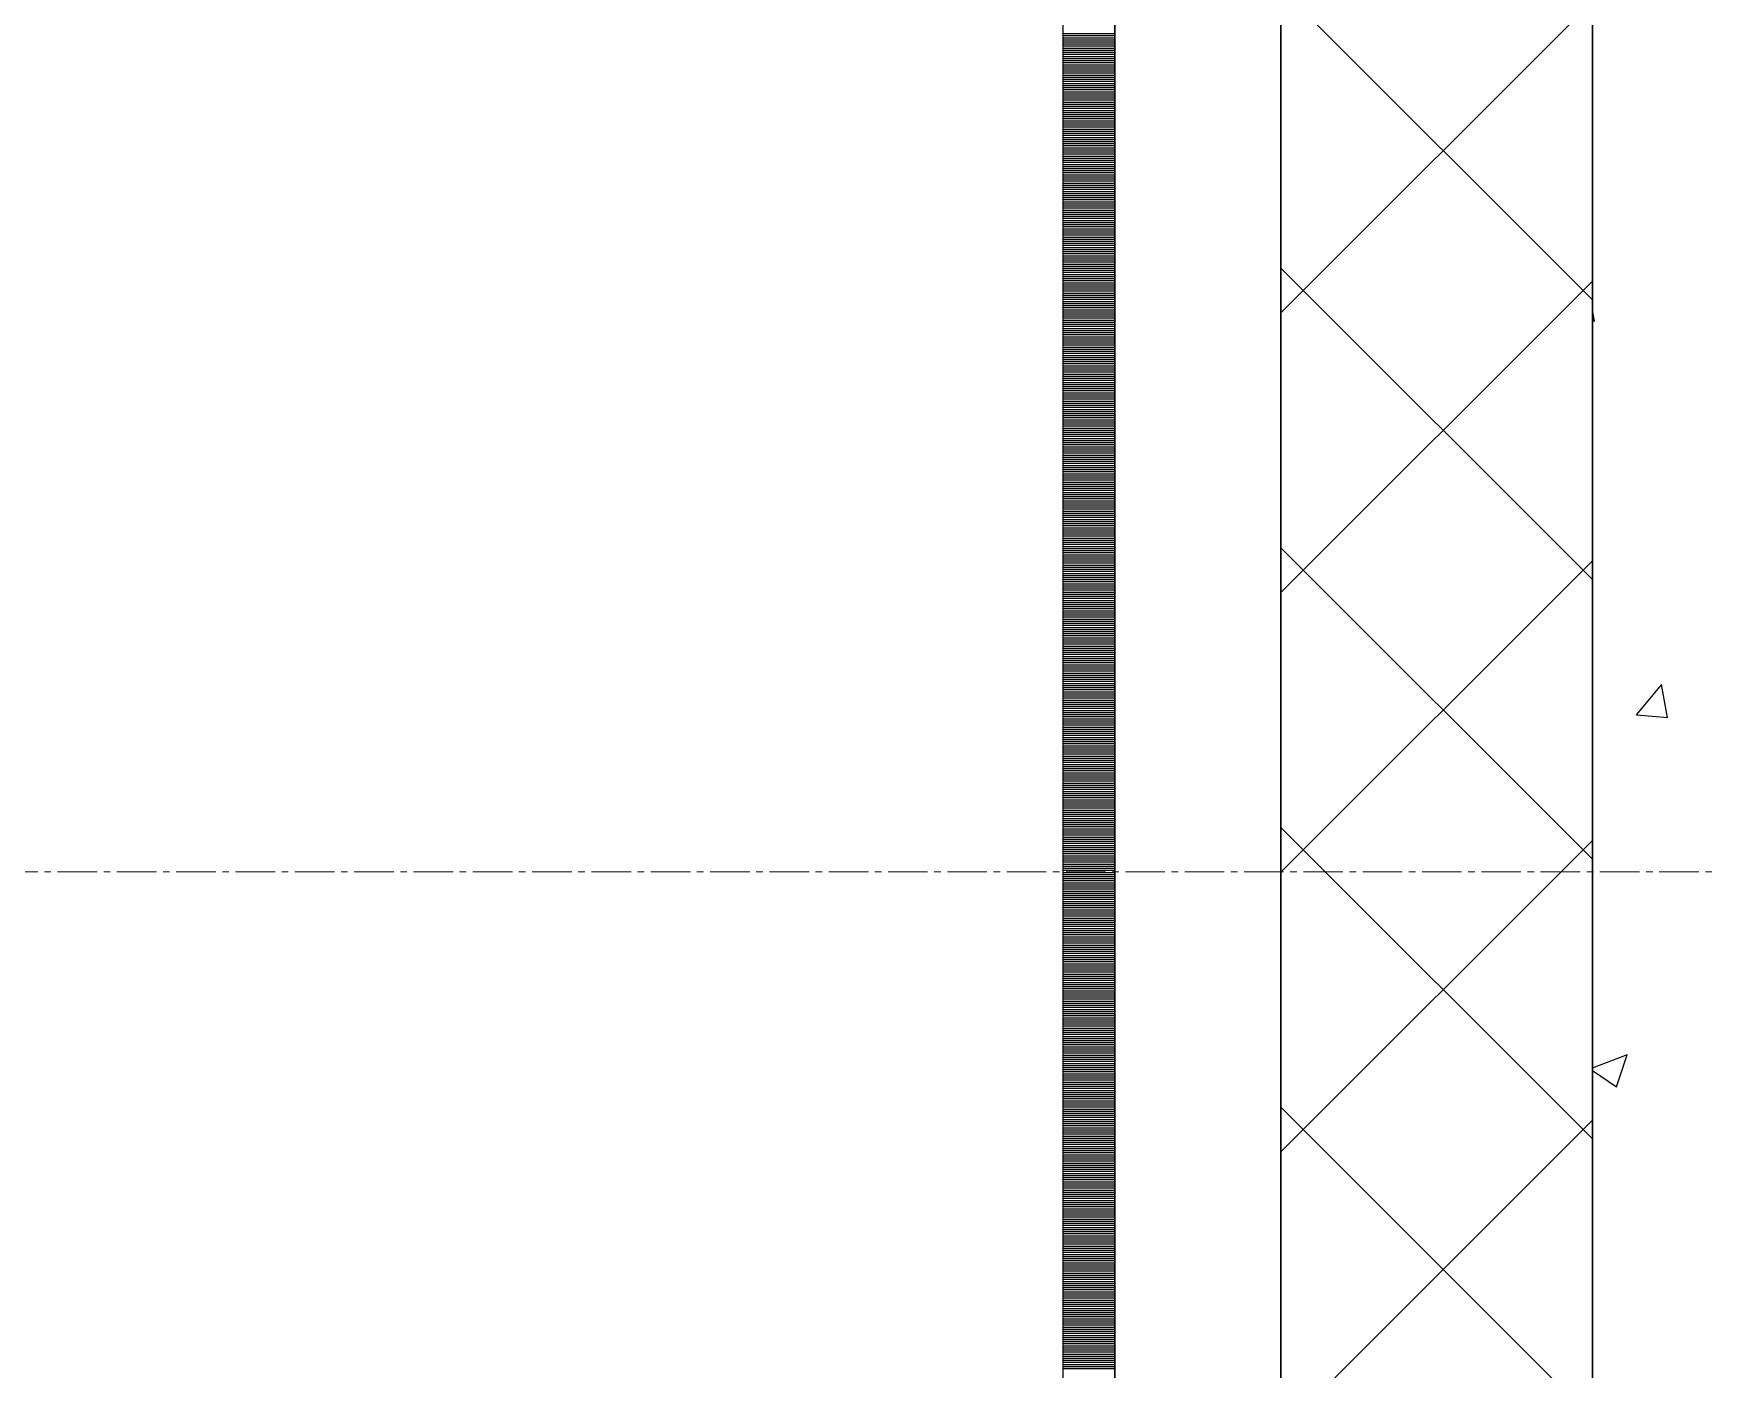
# Model space of a CAD drawing. Header units: millimetres. Extents: x -231292 to 573618, y -153144 to 564035.
# Drawn here: x 8052 to 8857, y 206427 to 207070 of the extents above; entities that cross this region are included whole.
import ezdxf

# ---------------------------------------------------------------- set-up
doc = ezdxf.new("R2010")
doc.units = ezdxf.units.MM
doc.linetypes.add('CENTER2', pattern=[28.575, 19.05, -3.175, 3.175, -3.175])
doc.layers.get('0').update_dxf_attribs({"color": 250})
for name, color, linetype, lineweight in [('АР_Стены ПЕНОблок', 250, 'Continuous', 20), ('АР_Тонкая', 250, 'Continuous', 5), ('АР_Утеплитель', 250, 'Continuous', 0), ('АР_Штриховка', 250, 'Continuous', 0), ('РД_Оси_100', 250, 'Continuous', 0)]:
    doc.layers.add(name, color=color, linetype=linetype, lineweight=lineweight)

# ---------------------------------------------------------------- blocks, each defined once
blk = doc.blocks.new('оси_рен')
at = {"layer": 'РД_Оси_100', "color": 251, "linetype": 'CENTER2', "true_color": 0x636466}
blk.add_line((1225207.916, 156013.25), (1189697.958, 156013.25), dxfattribs=at)

msp = doc.modelspace()

# ---------------------------------------------------------------- linework, layer by layer
at = {"layer": 'АР_Стены ПЕНОблок', "color": 18, "linetype": 'Continuous', "lineweight": 25, "true_color": 0x000000}
msp.add_line((8803.243, 263866.253), (8803.243, 187666.253), dxfattribs=at)
at = {"layer": 'АР_Тонкая', "color": 18, "linetype": 'Continuous', "lineweight": 25, "true_color": 0x000000}
for p, q in [((8548.243, 263866.253), (8548.243, 187666.253)), ((8573.243, 263866.253), (8573.243, 187666.253)), ((8573.243, 187666.253), (8573.243, 263866.253)), ((8653.243, 187666.253), (8653.243, 263866.253))]:
    msp.add_line(p, q, dxfattribs=at)
at = {"layer": 'АР_Утеплитель', "color": 18, "linetype": 'Continuous', "lineweight": 25, "true_color": 0x000000}
for p, q in [((8653.243, 263866.253), (8653.243, 187666.253)), ((8803.243, 187666.253), (8803.243, 263866.253))]:
    msp.add_line(p, q, dxfattribs=at)
at = {"layer": 'АР_Штриховка', "color": 18, "linetype": 'Continuous', "lineweight": 25, "true_color": 0x000000}
for p, q in [((8803.243, 206941.714), (8653.243, 207091.714)), ((8653.243, 206935.427), (8803.243, 207085.427)), ((8548.243, 207070.002), (8573.243, 207070.002)), ((8548.243, 207069.002), (8573.243, 207069.002)), ((8548.243, 207068.002), (8573.243, 207068.002)), ((8548.243, 207067.002), (8573.243, 207067.002)), ((8548.243, 207066.002), (8573.243, 207066.002)), ((8548.243, 207065.002), (8573.243, 207065.002)), ((8548.243, 207064.002), (8573.243, 207064.002)), ((8548.243, 207063.002), (8573.243, 207063.002)), ((8548.243, 207062.002), (8573.243, 207062.002)), ((8548.243, 207061.002), (8573.243, 207061.002)), ((8548.243, 207060.002), (8573.243, 207060.002)), ((8548.243, 207059.002), (8573.243, 207059.002)), ((8548.243, 207058.002), (8573.243, 207058.002)), ((8548.243, 207057.002), (8573.243, 207057.002)), ((8548.243, 207056.002), (8573.243, 207056.002)), ((8548.243, 207055.002), (8573.243, 207055.002)), ((8548.243, 207054.002), (8573.243, 207054.002)), ((8548.243, 207053.002), (8573.243, 207053.002)), ((8548.243, 207052.002), (8573.243, 207052.002)), ((8548.243, 207051.002), (8573.243, 207051.002)), ((8548.243, 207050.002), (8573.243, 207050.002)), ((8548.243, 207049.002), (8573.243, 207049.002)), ((8548.243, 207048.002), (8573.243, 207048.002)), ((8548.243, 207047.002), (8573.243, 207047.002)), ((8548.243, 207046.002), (8573.243, 207046.002)), ((8548.243, 207045.002), (8573.243, 207045.002)), ((8548.243, 207044.002), (8573.243, 207044.002)), ((8548.243, 207043.002), (8573.243, 207043.002)), ((8548.243, 207042.002), (8573.243, 207042.002)), ((8548.243, 207041.002), (8573.243, 207041.002)), ((8548.243, 207040.002), (8573.243, 207040.002)), ((8548.243, 207039.002), (8573.243, 207039.002)), ((8548.243, 207038.002), (8573.243, 207038.002)), ((8548.243, 207037.002), (8573.243, 207037.002)), ((8548.243, 207036.002), (8573.243, 207036.002)), ((8548.243, 207035.002), (8573.243, 207035.002)), ((8548.243, 207034.002), (8573.243, 207034.002)), ((8548.243, 207033.002), (8573.243, 207033.002)), ((8548.243, 207032.002), (8573.243, 207032.002)), ((8548.243, 207031.002), (8573.243, 207031.002)), ((8548.243, 207030.002), (8573.243, 207030.002)), ((8548.243, 207029.002), (8573.243, 207029.002)), ((8548.243, 207028.002), (8573.243, 207028.002)), ((8548.243, 207027.002), (8573.243, 207027.002)), ((8548.243, 207026.002), (8573.243, 207026.002)), ((8548.243, 207025.002), (8573.243, 207025.002)), ((8548.243, 207024.002), (8573.243, 207024.002)), ((8548.243, 207023.002), (8573.243, 207023.002)), ((8548.243, 207022.002), (8573.243, 207022.002)), ((8548.243, 207021.002), (8573.243, 207021.002)), ((8548.243, 207020.002), (8573.243, 207020.002)), ((8548.243, 207019.002), (8573.243, 207019.002)), ((8548.243, 207018.002), (8573.243, 207018.002)), ((8548.243, 207017.002), (8573.243, 207017.002)), ((8548.243, 207016.002), (8573.243, 207016.002)), ((8548.243, 207015.002), (8573.243, 207015.002)), ((8548.243, 207014.002), (8573.243, 207014.002)), ((8548.243, 207013.002), (8573.243, 207013.002)), ((8548.243, 207012.002), (8573.243, 207012.002)), ((8548.243, 207011.002), (8573.243, 207011.002)), ((8548.243, 207010.002), (8573.243, 207010.002)), ((8548.243, 207009.002), (8573.243, 207009.002)), ((8548.243, 207008.002), (8573.243, 207008.002)), ((8548.243, 207007.002), (8573.243, 207007.002)), ((8548.243, 207006.002), (8573.243, 207006.002)), ((8548.243, 207005.002), (8573.243, 207005.002)), ((8548.243, 207004.002), (8573.243, 207004.002)), ((8548.243, 207003.002), (8573.243, 207003.002)), ((8548.243, 207002.002), (8573.243, 207002.002)), ((8548.243, 207001.002), (8573.243, 207001.002)), ((8548.243, 207000.002), (8573.243, 207000.002)), ((8548.243, 206999.002), (8573.243, 206999.002)), ((8548.243, 206998.002), (8573.243, 206998.002)), ((8548.243, 206997.002), (8573.243, 206997.002)), ((8548.243, 206996.002), (8573.243, 206996.002)), ((8548.243, 206995.002), (8573.243, 206995.002)), ((8548.243, 206994.002), (8573.243, 206994.002)), ((8548.243, 206993.002), (8573.243, 206993.002)), ((8548.243, 206992.002), (8573.243, 206992.002)), ((8548.243, 206991.002), (8573.243, 206991.002)), ((8548.243, 206990.002), (8573.243, 206990.002)), ((8548.243, 206989.002), (8573.243, 206989.002)), ((8548.243, 206988.002), (8573.243, 206988.002)), ((8548.243, 206987.002), (8573.243, 206987.002)), ((8548.243, 206986.002), (8573.243, 206986.002)), ((8548.243, 206985.002), (8573.243, 206985.002)), ((8548.243, 206984.002), (8573.243, 206984.002)), ((8548.243, 206983.002), (8573.243, 206983.002)), ((8548.243, 206982.002), (8573.243, 206982.002)), ((8548.243, 206981.002), (8573.243, 206981.002)), ((8548.243, 206980.002), (8573.243, 206980.002)), ((8548.243, 206979.002), (8573.243, 206979.002)), ((8548.243, 206978.002), (8573.243, 206978.002)), ((8548.243, 206977.002), (8573.243, 206977.002)), ((8548.243, 206976.002), (8573.243, 206976.002)), ((8548.243, 206975.002), (8573.243, 206975.002)), ((8548.243, 206974.002), (8573.243, 206974.002)), ((8548.243, 206973.002), (8573.243, 206973.002)), ((8548.243, 206972.002), (8573.243, 206972.002)), ((8548.243, 206971.002), (8573.243, 206971.002)), ((8548.243, 206970.002), (8573.243, 206970.002)), ((8548.243, 206969.002), (8573.243, 206969.002)), ((8548.243, 206968.002), (8573.243, 206968.002)), ((8548.243, 206967.002), (8573.243, 206967.002)), ((8548.243, 206966.002), (8573.243, 206966.002)), ((8548.243, 206965.002), (8573.243, 206965.002)), ((8548.243, 206964.002), (8573.243, 206964.002)), ((8548.243, 206963.002), (8573.243, 206963.002)), ((8548.243, 206962.002), (8573.243, 206962.002)), ((8548.243, 206961.002), (8573.243, 206961.002)), ((8548.243, 206960.002), (8573.243, 206960.002)), ((8548.243, 206959.002), (8573.243, 206959.002)), ((8548.243, 206958.002), (8573.243, 206958.002)), ((8548.243, 206957.002), (8573.243, 206957.002)), ((8548.243, 206956.002), (8573.243, 206956.002)), ((8548.243, 206955.002), (8573.243, 206955.002)), ((8548.243, 206954.002), (8573.243, 206954.002)), ((8548.243, 206953.002), (8573.243, 206953.002)), ((8548.243, 206952.002), (8573.243, 206952.002)), ((8548.243, 206951.002), (8573.243, 206951.002)), ((8803.243, 206807.01), (8653.243, 206957.01)), ((8653.243, 206800.723), (8803.243, 206950.723)), ((8548.243, 206950.002), (8573.243, 206950.002)), ((8548.243, 206949.002), (8573.243, 206949.002)), ((8548.243, 206948.002), (8573.243, 206948.002)), ((8548.243, 206947.002), (8573.243, 206947.002)), ((8548.243, 206946.002), (8573.243, 206946.002)), ((8548.243, 206945.002), (8573.243, 206945.002)), ((8548.243, 206944.002), (8573.243, 206944.002)), ((8548.243, 206943.002), (8573.243, 206943.002)), ((8548.243, 206942.002), (8573.243, 206942.002)), ((8548.243, 206941.002), (8573.243, 206941.002)), ((8548.243, 206940.002), (8573.243, 206940.002)), ((8548.243, 206939.002), (8573.243, 206939.002)), ((8548.243, 206938.002), (8573.243, 206938.002)), ((8548.243, 206937.002), (8573.243, 206937.002)), ((8548.243, 206936.002), (8573.243, 206936.002)), ((8548.243, 206935.002), (8573.243, 206935.002)), ((8804.215, 206931.567), (8803.243, 206936.838)), ((8548.243, 206934.002), (8573.243, 206934.002)), ((8548.243, 206933.002), (8573.243, 206933.002)), ((8548.243, 206932.002), (8573.243, 206932.002)), ((8548.243, 206931.002), (8573.243, 206931.002)), ((8548.243, 206930.002), (8573.243, 206930.002)), ((8548.243, 206929.002), (8573.243, 206929.002)), ((8548.243, 206928.002), (8573.243, 206928.002)), ((8548.243, 206927.002), (8573.243, 206927.002)), ((8803.243, 206931.709), (8804.422, 206931.605)), ((8548.243, 206926.002), (8573.243, 206926.002)), ((8548.243, 206925.002), (8573.243, 206925.002)), ((8548.243, 206924.002), (8573.243, 206924.002)), ((8548.243, 206923.002), (8573.243, 206923.002)), ((8548.243, 206922.002), (8573.243, 206922.002)), ((8548.243, 206921.002), (8573.243, 206921.002)), ((8548.243, 206920.002), (8573.243, 206920.002)), ((8548.243, 206919.002), (8573.243, 206919.002)), ((8548.243, 206918.002), (8573.243, 206918.002)), ((8548.243, 206917.002), (8573.243, 206917.002)), ((8548.243, 206916.002), (8573.243, 206916.002)), ((8548.243, 206915.002), (8573.243, 206915.002)), ((8548.243, 206914.002), (8573.243, 206914.002)), ((8548.243, 206913.002), (8573.243, 206913.002)), ((8548.243, 206912.002), (8573.243, 206912.002)), ((8548.243, 206911.002), (8573.243, 206911.002)), ((8548.243, 206910.002), (8573.243, 206910.002)), ((8548.243, 206909.002), (8573.243, 206909.002)), ((8548.243, 206908.002), (8573.243, 206908.002)), ((8548.243, 206907.002), (8573.243, 206907.002)), ((8548.243, 206906.002), (8573.243, 206906.002)), ((8548.243, 206905.002), (8573.243, 206905.002)), ((8548.243, 206904.002), (8573.243, 206904.002)), ((8548.243, 206903.002), (8573.243, 206903.002)), ((8548.243, 206902.002), (8573.243, 206902.002)), ((8548.243, 206901.002), (8573.243, 206901.002)), ((8548.243, 206900.002), (8573.243, 206900.002)), ((8548.243, 206899.002), (8573.243, 206899.002)), ((8548.243, 206898.002), (8573.243, 206898.002)), ((8548.243, 206897.002), (8573.243, 206897.002)), ((8548.243, 206896.002), (8573.243, 206896.002)), ((8548.243, 206895.002), (8573.243, 206895.002)), ((8548.243, 206894.002), (8573.243, 206894.002)), ((8548.243, 206893.002), (8573.243, 206893.002)), ((8548.243, 206892.002), (8573.243, 206892.002)), ((8548.243, 206891.002), (8573.243, 206891.002)), ((8548.243, 206890.002), (8573.243, 206890.002)), ((8548.243, 206889.002), (8573.243, 206889.002)), ((8548.243, 206888.002), (8573.243, 206888.002)), ((8548.243, 206887.002), (8573.243, 206887.002)), ((8548.243, 206886.002), (8573.243, 206886.002)), ((8548.243, 206885.002), (8573.243, 206885.002)), ((8548.243, 206884.002), (8573.243, 206884.002)), ((8548.243, 206883.002), (8573.243, 206883.002)), ((8548.243, 206882.002), (8573.243, 206882.002)), ((8548.243, 206881.002), (8573.243, 206881.002)), ((8548.243, 206880.002), (8573.243, 206880.002)), ((8548.243, 206879.002), (8573.243, 206879.002)), ((8548.243, 206878.002), (8573.243, 206878.002)), ((8548.243, 206877.002), (8573.243, 206877.002)), ((8548.243, 206876.002), (8573.243, 206876.002)), ((8548.243, 206875.002), (8573.243, 206875.002)), ((8548.243, 206874.002), (8573.243, 206874.002)), ((8548.243, 206873.002), (8573.243, 206873.002)), ((8548.243, 206872.002), (8573.243, 206872.002)), ((8548.243, 206871.002), (8573.243, 206871.002)), ((8548.243, 206870.002), (8573.243, 206870.002)), ((8548.243, 206869.002), (8573.243, 206869.002)), ((8548.243, 206868.002), (8573.243, 206868.002)), ((8548.243, 206867.002), (8573.243, 206867.002)), ((8548.243, 206866.002), (8573.243, 206866.002)), ((8548.243, 206865.002), (8573.243, 206865.002)), ((8548.243, 206864.002), (8573.243, 206864.002)), ((8548.243, 206863.002), (8573.243, 206863.002)), ((8548.243, 206862.002), (8573.243, 206862.002)), ((8548.243, 206861.002), (8573.243, 206861.002)), ((8548.243, 206860.002), (8573.243, 206860.002)), ((8548.243, 206859.002), (8573.243, 206859.002)), ((8548.243, 206858.002), (8573.243, 206858.002)), ((8548.243, 206857.002), (8573.243, 206857.002)), ((8548.243, 206856.002), (8573.243, 206856.002)), ((8548.243, 206855.002), (8573.243, 206855.002)), ((8548.243, 206854.002), (8573.243, 206854.002)), ((8548.243, 206853.002), (8573.243, 206853.002)), ((8548.243, 206852.002), (8573.243, 206852.002)), ((8548.243, 206851.002), (8573.243, 206851.002)), ((8548.243, 206850.002), (8573.243, 206850.002)), ((8548.243, 206849.002), (8573.243, 206849.002)), ((8548.243, 206848.002), (8573.243, 206848.002)), ((8548.243, 206847.002), (8573.243, 206847.002)), ((8548.243, 206846.002), (8573.243, 206846.002)), ((8548.243, 206845.002), (8573.243, 206845.002)), ((8548.243, 206844.002), (8573.243, 206844.002)), ((8548.243, 206843.002), (8573.243, 206843.002)), ((8548.243, 206842.002), (8573.243, 206842.002)), ((8548.243, 206841.002), (8573.243, 206841.002)), ((8548.243, 206840.002), (8573.243, 206840.002)), ((8548.243, 206839.002), (8573.243, 206839.002)), ((8548.243, 206838.002), (8573.243, 206838.002)), ((8548.243, 206837.002), (8573.243, 206837.002)), ((8548.243, 206836.002), (8573.243, 206836.002)), ((8548.243, 206835.002), (8573.243, 206835.002)), ((8548.243, 206834.002), (8573.243, 206834.002)), ((8548.243, 206833.002), (8573.243, 206833.002)), ((8548.243, 206832.002), (8573.243, 206832.002)), ((8548.243, 206831.002), (8573.243, 206831.002)), ((8548.243, 206830.002), (8573.243, 206830.002)), ((8548.243, 206829.002), (8573.243, 206829.002)), ((8548.243, 206828.002), (8573.243, 206828.002)), ((8548.243, 206827.002), (8573.243, 206827.002)), ((8548.243, 206826.002), (8573.243, 206826.002)), ((8548.243, 206825.002), (8573.243, 206825.002)), ((8548.243, 206824.002), (8573.243, 206824.002)), ((8548.243, 206823.002), (8573.243, 206823.002)), ((8548.243, 206822.002), (8573.243, 206822.002)), ((8803.243, 206672.306), (8653.243, 206822.306)), ((8548.243, 206821.002), (8573.243, 206821.002)), ((8548.243, 206820.002), (8573.243, 206820.002)), ((8548.243, 206819.002), (8573.243, 206819.002)), ((8548.243, 206818.002), (8573.243, 206818.002)), ((8548.243, 206817.002), (8573.243, 206817.002)), ((8548.243, 206816.002), (8573.243, 206816.002)), ((8548.243, 206815.002), (8573.243, 206815.002)), ((8548.243, 206814.002), (8573.243, 206814.002)), ((8653.243, 206666.019), (8803.243, 206816.019)), ((8548.243, 206813.002), (8573.243, 206813.002)), ((8548.243, 206812.002), (8573.243, 206812.002)), ((8548.243, 206811.002), (8573.243, 206811.002)), ((8548.243, 206810.002), (8573.243, 206810.002)), ((8548.243, 206809.002), (8573.243, 206809.002)), ((8548.243, 206808.002), (8573.243, 206808.002)), ((8548.243, 206807.002), (8573.243, 206807.002)), ((8548.243, 206806.002), (8573.243, 206806.002)), ((8548.243, 206805.002), (8573.243, 206805.002)), ((8548.243, 206804.002), (8573.243, 206804.002)), ((8548.243, 206803.002), (8573.243, 206803.002)), ((8548.243, 206802.002), (8573.243, 206802.002)), ((8548.243, 206801.002), (8573.243, 206801.002)), ((8548.243, 206800.002), (8573.243, 206800.002)), ((8548.243, 206799.002), (8573.243, 206799.002)), ((8548.243, 206798.002), (8573.243, 206798.002)), ((8548.243, 206797.002), (8573.243, 206797.002)), ((8548.243, 206796.002), (8573.243, 206796.002)), ((8548.243, 206795.002), (8573.243, 206795.002)), ((8548.243, 206794.002), (8573.243, 206794.002)), ((8548.243, 206793.002), (8573.243, 206793.002)), ((8548.243, 206792.002), (8573.243, 206792.002)), ((8548.243, 206791.002), (8573.243, 206791.002)), ((8548.243, 206790.002), (8573.243, 206790.002)), ((8548.243, 206789.002), (8573.243, 206789.002)), ((8548.243, 206788.002), (8573.243, 206788.002)), ((8548.243, 206787.002), (8573.243, 206787.002)), ((8548.243, 206786.002), (8573.243, 206786.002)), ((8548.243, 206785.002), (8573.243, 206785.002)), ((8548.243, 206784.002), (8573.243, 206784.002)), ((8548.243, 206783.002), (8573.243, 206783.002)), ((8548.243, 206782.002), (8573.243, 206782.002)), ((8548.243, 206781.002), (8573.243, 206781.002)), ((8548.243, 206780.002), (8573.243, 206780.002)), ((8548.243, 206779.002), (8573.243, 206779.002)), ((8548.243, 206778.002), (8573.243, 206778.002)), ((8548.243, 206777.002), (8573.243, 206777.002)), ((8548.243, 206776.002), (8573.243, 206776.002)), ((8548.243, 206775.002), (8573.243, 206775.002)), ((8548.243, 206774.002), (8573.243, 206774.002)), ((8548.243, 206773.002), (8573.243, 206773.002)), ((8548.243, 206772.002), (8573.243, 206772.002)), ((8548.243, 206771.002), (8573.243, 206771.002)), ((8548.243, 206770.002), (8573.243, 206770.002)), ((8548.243, 206769.002), (8573.243, 206769.002)), ((8548.243, 206768.002), (8573.243, 206768.002)), ((8548.243, 206767.002), (8573.243, 206767.002)), ((8548.243, 206766.002), (8573.243, 206766.002)), ((8548.243, 206765.002), (8573.243, 206765.002)), ((8548.243, 206764.002), (8573.243, 206764.002)), ((8548.243, 206763.002), (8573.243, 206763.002)), ((8548.243, 206762.002), (8573.243, 206762.002)), ((8548.243, 206761.002), (8573.243, 206761.002)), ((8548.243, 206760.002), (8573.243, 206760.002)), ((8548.243, 206759.002), (8573.243, 206759.002)), ((8548.243, 206758.002), (8573.243, 206758.002)), ((8548.243, 206757.002), (8573.243, 206757.002)), ((8548.243, 206756.002), (8573.243, 206756.002)), ((8548.243, 206755.002), (8573.243, 206755.002)), ((8548.243, 206754.002), (8573.243, 206754.002)), ((8548.243, 206753.002), (8573.243, 206753.002)), ((8548.243, 206752.002), (8573.243, 206752.002)), ((8548.243, 206751.002), (8573.243, 206751.002)), ((8548.243, 206750.002), (8573.243, 206750.002)), ((8824.484, 206741.887), (8836.729, 206756.48)), ((8839.458, 206740.51), (8836.521, 206756.431)), ((8548.243, 206749.002), (8573.243, 206749.002)), ((8548.243, 206748.002), (8573.243, 206748.002)), ((8548.243, 206747.002), (8573.243, 206747.002)), ((8548.243, 206746.002), (8573.243, 206746.002)), ((8548.243, 206745.002), (8573.243, 206745.002)), ((8548.243, 206744.002), (8573.243, 206744.002)), ((8548.243, 206743.002), (8573.243, 206743.002)), ((8548.243, 206742.002), (8573.243, 206742.002)), ((8824.483, 206741.877), (8839.665, 206740.549)), ((8548.243, 206741.002), (8573.243, 206741.002)), ((8548.243, 206740.002), (8573.243, 206740.002)), ((8548.243, 206739.002), (8573.243, 206739.002)), ((8548.243, 206738.002), (8573.243, 206738.002)), ((8548.243, 206737.002), (8573.243, 206737.002)), ((8548.243, 206736.002), (8573.243, 206736.002)), ((8548.243, 206735.002), (8573.243, 206735.002)), ((8548.243, 206734.002), (8573.243, 206734.002)), ((8548.243, 206733.002), (8573.243, 206733.002)), ((8548.243, 206732.002), (8573.243, 206732.002)), ((8548.243, 206731.002), (8573.243, 206731.002)), ((8548.243, 206730.002), (8573.243, 206730.002)), ((8548.243, 206729.002), (8573.243, 206729.002)), ((8548.243, 206728.002), (8573.243, 206728.002)), ((8548.243, 206727.002), (8573.243, 206727.002)), ((8548.243, 206726.002), (8573.243, 206726.002)), ((8548.243, 206725.002), (8573.243, 206725.002)), ((8548.243, 206724.002), (8573.243, 206724.002)), ((8548.243, 206723.002), (8573.243, 206723.002)), ((8548.243, 206722.002), (8573.243, 206722.002)), ((8548.243, 206721.002), (8573.243, 206721.002)), ((8548.243, 206720.002), (8573.243, 206720.002)), ((8548.243, 206719.002), (8573.243, 206719.002)), ((8548.243, 206718.002), (8573.243, 206718.002)), ((8548.243, 206717.002), (8573.243, 206717.002)), ((8548.243, 206716.002), (8573.243, 206716.002)), ((8548.243, 206715.002), (8573.243, 206715.002)), ((8548.243, 206714.002), (8573.243, 206714.002)), ((8548.243, 206713.002), (8573.243, 206713.002)), ((8548.243, 206712.002), (8573.243, 206712.002)), ((8548.243, 206711.002), (8573.243, 206711.002)), ((8548.243, 206710.002), (8573.243, 206710.002)), ((8548.243, 206709.002), (8573.243, 206709.002)), ((8548.243, 206708.002), (8573.243, 206708.002)), ((8548.243, 206707.002), (8573.243, 206707.002)), ((8548.243, 206706.002), (8573.243, 206706.002)), ((8548.243, 206705.002), (8573.243, 206705.002)), ((8548.243, 206704.002), (8573.243, 206704.002)), ((8548.243, 206703.002), (8573.243, 206703.002)), ((8548.243, 206702.002), (8573.243, 206702.002)), ((8548.243, 206701.002), (8573.243, 206701.002)), ((8548.243, 206700.002), (8573.243, 206700.002)), ((8548.243, 206699.002), (8573.243, 206699.002)), ((8548.243, 206698.002), (8573.243, 206698.002)), ((8548.243, 206697.002), (8573.243, 206697.002)), ((8548.243, 206696.002), (8573.243, 206696.002)), ((8548.243, 206695.002), (8573.243, 206695.002)), ((8548.243, 206694.002), (8573.243, 206694.002)), ((8548.243, 206693.002), (8573.243, 206693.002)), ((8548.243, 206692.002), (8573.243, 206692.002)), ((8548.243, 206691.002), (8573.243, 206691.002)), ((8548.243, 206690.002), (8573.243, 206690.002)), ((8548.243, 206689.002), (8573.243, 206689.002)), ((8548.243, 206688.002), (8573.243, 206688.002)), ((8548.243, 206687.002), (8573.243, 206687.002)), ((8548.243, 206686.002), (8573.243, 206686.002)), ((8548.243, 206685.002), (8573.243, 206685.002)), ((8803.243, 206537.602), (8653.243, 206687.602)), ((8548.243, 206684.002), (8573.243, 206684.002)), ((8548.243, 206683.002), (8573.243, 206683.002)), ((8548.243, 206682.002), (8573.243, 206682.002)), ((8548.243, 206681.002), (8573.243, 206681.002)), ((8548.243, 206680.002), (8573.243, 206680.002)), ((8548.243, 206679.002), (8573.243, 206679.002)), ((8548.243, 206678.002), (8573.243, 206678.002)), ((8548.243, 206677.002), (8573.243, 206677.002)), ((8653.243, 206531.315), (8803.243, 206681.315)), ((8548.243, 206676.002), (8573.243, 206676.002)), ((8548.243, 206675.002), (8573.243, 206675.002)), ((8548.243, 206674.002), (8573.243, 206674.002)), ((8548.243, 206673.002), (8573.243, 206673.002)), ((8548.243, 206672.002), (8573.243, 206672.002)), ((8548.243, 206671.002), (8573.243, 206671.002)), ((8548.243, 206670.002), (8573.243, 206670.002)), ((8548.243, 206669.002), (8573.243, 206669.002)), ((8548.243, 206668.002), (8573.243, 206668.002)), ((8548.243, 206667.002), (8573.243, 206667.002)), ((8548.243, 206666.002), (8573.243, 206666.002)), ((8548.243, 206665.002), (8573.243, 206665.002)), ((8548.243, 206664.002), (8573.243, 206664.002)), ((8548.243, 206663.002), (8573.243, 206663.002)), ((8548.243, 206662.002), (8573.243, 206662.002)), ((8548.243, 206661.002), (8573.243, 206661.002)), ((8548.243, 206660.002), (8573.243, 206660.002)), ((8548.243, 206659.002), (8573.243, 206659.002)), ((8548.243, 206658.002), (8573.243, 206658.002)), ((8548.243, 206657.002), (8573.243, 206657.002)), ((8548.243, 206656.002), (8573.243, 206656.002)), ((8548.243, 206655.002), (8573.243, 206655.002)), ((8548.243, 206654.002), (8573.243, 206654.002)), ((8548.243, 206653.002), (8573.243, 206653.002)), ((8548.243, 206652.002), (8573.243, 206652.002)), ((8548.243, 206651.002), (8573.243, 206651.002)), ((8548.243, 206650.002), (8573.243, 206650.002)), ((8548.243, 206649.002), (8573.243, 206649.002)), ((8548.243, 206648.002), (8573.243, 206648.002)), ((8548.243, 206647.002), (8573.243, 206647.002)), ((8548.243, 206646.002), (8573.243, 206646.002)), ((8548.243, 206645.002), (8573.243, 206645.002)), ((8548.243, 206644.002), (8573.243, 206644.002)), ((8548.243, 206643.002), (8573.243, 206643.002)), ((8548.243, 206642.002), (8573.243, 206642.002)), ((8548.243, 206641.002), (8573.243, 206641.002)), ((8548.243, 206640.002), (8573.243, 206640.002)), ((8548.243, 206639.002), (8573.243, 206639.002)), ((8548.243, 206638.002), (8573.243, 206638.002)), ((8548.243, 206637.002), (8573.243, 206637.002)), ((8548.243, 206636.002), (8573.243, 206636.002)), ((8548.243, 206635.002), (8573.243, 206635.002)), ((8548.243, 206634.002), (8573.243, 206634.002)), ((8548.243, 206633.002), (8573.243, 206633.002)), ((8548.243, 206632.002), (8573.243, 206632.002)), ((8548.243, 206631.002), (8573.243, 206631.002)), ((8548.243, 206630.002), (8573.243, 206630.002)), ((8548.243, 206629.002), (8573.243, 206629.002)), ((8548.243, 206628.002), (8573.243, 206628.002)), ((8548.243, 206627.002), (8573.243, 206627.002)), ((8548.243, 206626.002), (8573.243, 206626.002)), ((8548.243, 206625.002), (8573.243, 206625.002)), ((8548.243, 206624.002), (8573.243, 206624.002)), ((8548.243, 206623.002), (8573.243, 206623.002)), ((8548.243, 206622.002), (8573.243, 206622.002)), ((8548.243, 206621.002), (8573.243, 206621.002)), ((8548.243, 206620.002), (8573.243, 206620.002)), ((8548.243, 206619.002), (8573.243, 206619.002)), ((8548.243, 206618.002), (8573.243, 206618.002)), ((8548.243, 206617.002), (8573.243, 206617.002)), ((8548.243, 206616.002), (8573.243, 206616.002)), ((8548.243, 206615.002), (8573.243, 206615.002)), ((8548.243, 206614.002), (8573.243, 206614.002)), ((8548.243, 206613.002), (8573.243, 206613.002)), ((8548.243, 206612.002), (8573.243, 206612.002)), ((8548.243, 206611.002), (8573.243, 206611.002)), ((8548.243, 206610.002), (8573.243, 206610.002)), ((8548.243, 206609.002), (8573.243, 206609.002)), ((8548.243, 206608.002), (8573.243, 206608.002)), ((8548.243, 206607.002), (8573.243, 206607.002)), ((8548.243, 206606.002), (8573.243, 206606.002)), ((8548.243, 206605.002), (8573.243, 206605.002)), ((8548.243, 206604.002), (8573.243, 206604.002)), ((8548.243, 206603.002), (8573.243, 206603.002)), ((8548.243, 206602.002), (8573.243, 206602.002)), ((8548.243, 206601.002), (8573.243, 206601.002)), ((8548.243, 206600.002), (8573.243, 206600.002)), ((8548.243, 206599.002), (8573.243, 206599.002)), ((8548.243, 206598.002), (8573.243, 206598.002)), ((8548.243, 206597.002), (8573.243, 206597.002)), ((8548.243, 206596.002), (8573.243, 206596.002)), ((8548.243, 206595.002), (8573.243, 206595.002)), ((8548.243, 206594.002), (8573.243, 206594.002)), ((8548.243, 206593.002), (8573.243, 206593.002)), ((8548.243, 206592.002), (8573.243, 206592.002)), ((8548.243, 206591.002), (8573.243, 206591.002)), ((8548.243, 206590.002), (8573.243, 206590.002)), ((8548.243, 206589.002), (8573.243, 206589.002)), ((8548.243, 206588.002), (8573.243, 206588.002)), ((8548.243, 206587.002), (8573.243, 206587.002)), ((8548.243, 206586.002), (8573.243, 206586.002)), ((8548.243, 206585.002), (8573.243, 206585.002)), ((8548.243, 206584.002), (8573.243, 206584.002)), ((8548.243, 206583.002), (8573.243, 206583.002)), ((8548.243, 206582.002), (8573.243, 206582.002)), ((8548.243, 206581.002), (8573.243, 206581.002)), ((8548.243, 206580.002), (8573.243, 206580.002)), ((8548.243, 206579.002), (8573.243, 206579.002)), ((8548.243, 206578.002), (8573.243, 206578.002)), ((8548.243, 206577.002), (8573.243, 206577.002)), ((8548.243, 206576.002), (8573.243, 206576.002)), ((8548.243, 206575.002), (8573.243, 206575.002)), ((8548.243, 206574.002), (8573.243, 206574.002)), ((8548.243, 206573.002), (8573.243, 206573.002)), ((8803.243, 206571.783), (8820.119, 206578.261)), ((8814.89, 206562.721), (8820.04, 206578.07)), ((8548.243, 206572.002), (8573.243, 206572.002)), ((8548.243, 206571.002), (8573.243, 206571.002)), ((8548.243, 206570.002), (8573.243, 206570.002)), ((8548.243, 206569.002), (8573.243, 206569.002)), ((8548.243, 206568.002), (8573.243, 206568.002)), ((8548.243, 206567.002), (8573.243, 206567.002)), ((8548.243, 206566.002), (8573.243, 206566.002)), ((8548.243, 206565.002), (8573.243, 206565.002)), ((8803.243, 206570.574), (8814.883, 206562.722)), ((8548.243, 206564.002), (8573.243, 206564.002)), ((8548.243, 206563.002), (8573.243, 206563.002)), ((8548.243, 206562.002), (8573.243, 206562.002)), ((8548.243, 206561.002), (8573.243, 206561.002)), ((8548.243, 206560.002), (8573.243, 206560.002)), ((8548.243, 206559.002), (8573.243, 206559.002)), ((8548.243, 206558.002), (8573.243, 206558.002)), ((8548.243, 206557.002), (8573.243, 206557.002)), ((8548.243, 206556.002), (8573.243, 206556.002)), ((8548.243, 206555.002), (8573.243, 206555.002)), ((8548.243, 206554.002), (8573.243, 206554.002)), ((8548.243, 206553.002), (8573.243, 206553.002)), ((8548.243, 206552.002), (8573.243, 206552.002)), ((8548.243, 206551.002), (8573.243, 206551.002)), ((8548.243, 206550.002), (8573.243, 206550.002)), ((8548.243, 206549.002), (8573.243, 206549.002)), ((8803.243, 206402.899), (8653.243, 206552.899)), ((8548.243, 206548.002), (8573.243, 206548.002)), ((8548.243, 206547.002), (8573.243, 206547.002)), ((8548.243, 206546.002), (8573.243, 206546.002)), ((8548.243, 206545.002), (8573.243, 206545.002)), ((8548.243, 206544.002), (8573.243, 206544.002)), ((8548.243, 206543.002), (8573.243, 206543.002)), ((8548.243, 206542.002), (8573.243, 206542.002)), ((8548.243, 206541.002), (8573.243, 206541.002)), ((8548.243, 206540.002), (8573.243, 206540.002)), ((8653.243, 206396.612), (8803.243, 206546.612)), ((8548.243, 206539.002), (8573.243, 206539.002)), ((8548.243, 206538.002), (8573.243, 206538.002)), ((8548.243, 206537.002), (8573.243, 206537.002)), ((8548.243, 206536.002), (8573.243, 206536.002)), ((8548.243, 206535.002), (8573.243, 206535.002)), ((8548.243, 206534.002), (8573.243, 206534.002)), ((8548.243, 206533.002), (8573.243, 206533.002)), ((8548.243, 206532.002), (8573.243, 206532.002)), ((8548.243, 206531.002), (8573.243, 206531.002)), ((8548.243, 206530.002), (8573.243, 206530.002)), ((8548.243, 206529.002), (8573.243, 206529.002)), ((8548.243, 206528.002), (8573.243, 206528.002)), ((8548.243, 206527.002), (8573.243, 206527.002)), ((8548.243, 206526.002), (8573.243, 206526.002)), ((8548.243, 206525.002), (8573.243, 206525.002)), ((8548.243, 206524.002), (8573.243, 206524.002)), ((8548.243, 206523.002), (8573.243, 206523.002)), ((8548.243, 206522.002), (8573.243, 206522.002)), ((8548.243, 206521.002), (8573.243, 206521.002)), ((8548.243, 206520.002), (8573.243, 206520.002)), ((8548.243, 206519.002), (8573.243, 206519.002)), ((8548.243, 206518.002), (8573.243, 206518.002)), ((8548.243, 206517.002), (8573.243, 206517.002)), ((8548.243, 206516.002), (8573.243, 206516.002)), ((8548.243, 206515.002), (8573.243, 206515.002)), ((8548.243, 206514.002), (8573.243, 206514.002)), ((8548.243, 206513.002), (8573.243, 206513.002)), ((8548.243, 206512.002), (8573.243, 206512.002)), ((8548.243, 206511.002), (8573.243, 206511.002)), ((8548.243, 206510.002), (8573.243, 206510.002)), ((8548.243, 206509.002), (8573.243, 206509.002)), ((8548.243, 206508.002), (8573.243, 206508.002)), ((8548.243, 206507.002), (8573.243, 206507.002)), ((8548.243, 206506.002), (8573.243, 206506.002)), ((8548.243, 206505.002), (8573.243, 206505.002)), ((8548.243, 206504.002), (8573.243, 206504.002)), ((8548.243, 206503.002), (8573.243, 206503.002)), ((8548.243, 206502.002), (8573.243, 206502.002)), ((8548.243, 206501.002), (8573.243, 206501.002)), ((8548.243, 206500.002), (8573.243, 206500.002)), ((8548.243, 206499.002), (8573.243, 206499.002)), ((8548.243, 206498.002), (8573.243, 206498.002)), ((8548.243, 206497.002), (8573.243, 206497.002)), ((8548.243, 206496.002), (8573.243, 206496.002)), ((8548.243, 206495.002), (8573.243, 206495.002)), ((8548.243, 206494.002), (8573.243, 206494.002)), ((8548.243, 206493.002), (8573.243, 206493.002)), ((8548.243, 206492.002), (8573.243, 206492.002)), ((8548.243, 206491.002), (8573.243, 206491.002)), ((8548.243, 206490.002), (8573.243, 206490.002)), ((8548.243, 206489.002), (8573.243, 206489.002)), ((8548.243, 206488.002), (8573.243, 206488.002)), ((8548.243, 206487.002), (8573.243, 206487.002)), ((8548.243, 206486.002), (8573.243, 206486.002)), ((8548.243, 206485.002), (8573.243, 206485.002)), ((8548.243, 206484.002), (8573.243, 206484.002)), ((8548.243, 206483.002), (8573.243, 206483.002)), ((8548.243, 206482.002), (8573.243, 206482.002)), ((8548.243, 206481.002), (8573.243, 206481.002)), ((8548.243, 206480.002), (8573.243, 206480.002)), ((8548.243, 206479.002), (8573.243, 206479.002)), ((8548.243, 206478.002), (8573.243, 206478.002)), ((8548.243, 206477.002), (8573.243, 206477.002)), ((8548.243, 206476.002), (8573.243, 206476.002)), ((8548.243, 206475.002), (8573.243, 206475.002)), ((8548.243, 206474.002), (8573.243, 206474.002)), ((8548.243, 206473.002), (8573.243, 206473.002)), ((8548.243, 206472.002), (8573.243, 206472.002)), ((8548.243, 206471.002), (8573.243, 206471.002)), ((8548.243, 206470.002), (8573.243, 206470.002)), ((8548.243, 206469.002), (8573.243, 206469.002)), ((8548.243, 206468.002), (8573.243, 206468.002)), ((8548.243, 206467.002), (8573.243, 206467.002)), ((8548.243, 206466.002), (8573.243, 206466.002)), ((8548.243, 206465.002), (8573.243, 206465.002)), ((8548.243, 206464.002), (8573.243, 206464.002)), ((8548.243, 206463.002), (8573.243, 206463.002)), ((8548.243, 206462.002), (8573.243, 206462.002)), ((8548.243, 206461.002), (8573.243, 206461.002)), ((8548.243, 206460.002), (8573.243, 206460.002)), ((8548.243, 206459.002), (8573.243, 206459.002)), ((8548.243, 206458.002), (8573.243, 206458.002)), ((8548.243, 206457.002), (8573.243, 206457.002)), ((8548.243, 206456.002), (8573.243, 206456.002)), ((8548.243, 206455.002), (8573.243, 206455.002)), ((8548.243, 206454.002), (8573.243, 206454.002)), ((8548.243, 206453.002), (8573.243, 206453.002)), ((8548.243, 206452.002), (8573.243, 206452.002)), ((8548.243, 206451.002), (8573.243, 206451.002)), ((8548.243, 206450.002), (8573.243, 206450.002)), ((8548.243, 206449.002), (8573.243, 206449.002)), ((8548.243, 206448.002), (8573.243, 206448.002)), ((8548.243, 206447.002), (8573.243, 206447.002)), ((8548.243, 206446.002), (8573.243, 206446.002)), ((8548.243, 206445.002), (8573.243, 206445.002)), ((8548.243, 206444.002), (8573.243, 206444.002)), ((8548.243, 206443.002), (8573.243, 206443.002)), ((8548.243, 206442.002), (8573.243, 206442.002)), ((8548.243, 206441.002), (8573.243, 206441.002)), ((8548.243, 206440.002), (8573.243, 206440.002)), ((8548.243, 206439.002), (8573.243, 206439.002)), ((8548.243, 206438.002), (8573.243, 206438.002)), ((8548.243, 206437.002), (8573.243, 206437.002)), ((8548.243, 206436.002), (8573.243, 206436.002)), ((8548.243, 206435.002), (8573.243, 206435.002)), ((8548.243, 206434.002), (8573.243, 206434.002)), ((8548.243, 206433.002), (8573.243, 206433.002)), ((8548.243, 206432.002), (8573.243, 206432.002)), ((8548.243, 206431.002), (8573.243, 206431.002)), ((8548.243, 206430.002), (8573.243, 206430.002)), ((8548.243, 206429.002), (8573.243, 206429.002)), ((8548.243, 206428.002), (8573.243, 206428.002)), ((8548.243, 206427.002), (8573.243, 206427.002))]:
    msp.add_line(p, q, dxfattribs=at)

# ---------------------------------------------------------------- block references
at = {"rotation": 359.999868838025}
msp.add_blockref('оси_рен', (-1186750.035, 50655.808), dxfattribs=at)

doc.saveas('drawing.dxf')
